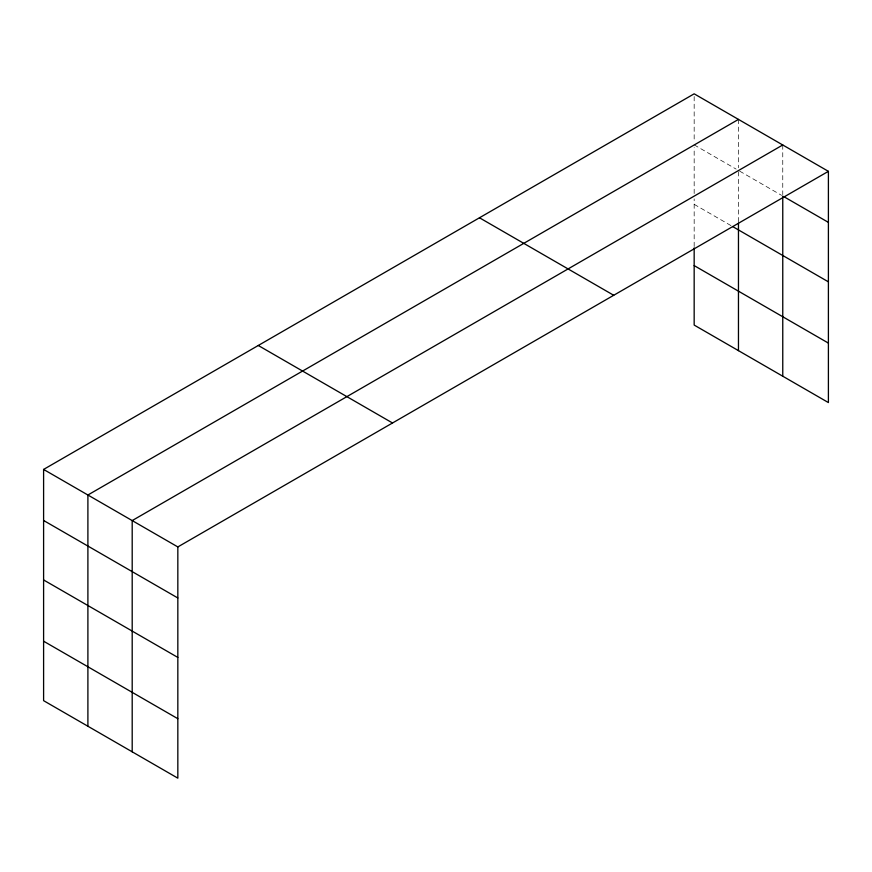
<?xml version="1.0" encoding="UTF-8"?>
<svg xmlns="http://www.w3.org/2000/svg" width="872" height="872" viewBox="0 0 872 872"><rect width="100%" height="100%" fill="white"/><g stroke="black" fill="none" stroke-linecap="round" stroke-linejoin="round"><path stroke-width="0.65" stroke-dasharray="4.36 3.27" d="M694.167 246.547L694.167 198.925M694.167 193.53L694.167 147.575M738.464 221.804L738.464 171.795M694.167 144.872L736.132 169.103M739.63 171.119L781.595 195.35M694.167 204.331L731.466 225.87M782.762 144.981L782.762 194.674M738.464 119.41L738.464 167.762M694.167 96.52L694.167 142.18"/><path stroke-width="1.31" d="M738.464 223.156L738.464 350.642M782.762 196.026L782.762 376.224M694.167 247.899L694.167 325.071L828.4 402.57L828.4 171.337L694.167 93.827L43.6 469.43L43.6 700.663L177.834 778.173L177.834 546.929L43.6 469.43M738.464 119.41L87.898 495.002L87.898 726.245M782.762 144.981L132.195 520.584L132.195 751.817M177.834 546.929L828.4 171.337M783.928 196.701L828.4 222.371M732.633 226.546L828.4 281.841M694.167 265.6L828.4 343.099M479.48 217.782L613.714 295.281M258.286 345.486L392.52 422.985M43.6 520.475L177.834 597.974M43.6 579.934L177.834 657.433M43.6 641.203L177.834 718.702"/></g></svg>
